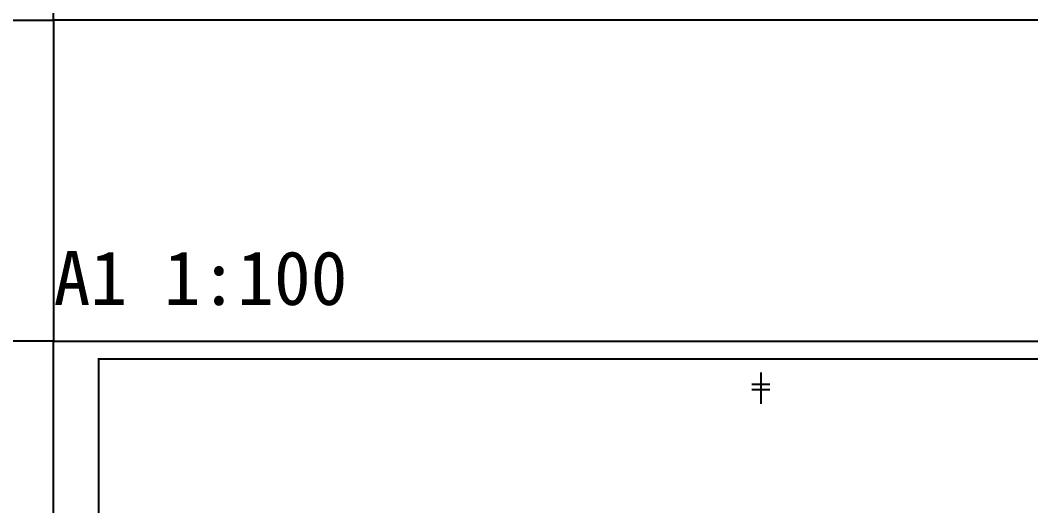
# Model space of a CAD drawing. Extents: x 27938 to 1507990, y 110129 to 923079.
# Drawn here: x 811757 to 867918, y 461086 to 488040 of the extents above; entities that cross this region are included whole.
import ezdxf

# ---------------------------------------------------------------- set-up
doc = ezdxf.new("R2010")
doc.units = 0
doc.header["$LTSCALE"] = 1000
doc.header["$MEASUREMENT"] = 0
doc.layers.add('text', color=7, linetype='Continuous')
doc.layers.add('图框', color=140, linetype='Continuous')
doc.layers.add('yichutu', color=7, linetype='Continuous', true_color=0xffffff, plot=False)
doc.styles.add('_TCH_LABEL', font='simhei.ttf')

# ---------------------------------------------------------------- blocks, each defined once
blk = doc.blocks.new('TK')
at = {"layer": '图框'}
blk.add_lwpolyline([(465375, 548714), (549475, 548714), (549475, 489314), (465375, 489314)], close=True, dxfattribs=at)
blk.add_lwpolyline([(465375, 548714), (549475, 548714), (549475, 489314), (465375, 489314)], close=True, dxfattribs=at)
at = {"layer": '图框', "const_width": 100}
blk.add_lwpolyline([(548475, 490314), (548475, 547714), (467875, 547714), (467875, 490314)], close=True, dxfattribs=at)
blk = doc.blocks.new('yct-841-594-84100-59399.9999999999-100-1000.0')
at = {"layer": 'yichutu', "color": 7, "true_color": 0xffffff}
blk.add_lwpolyline([(0, 0), (0, 59400), (84100, 59400), (84100, 0)], close=True, dxfattribs=at)
at = {"layer": 'yichutu', "color": 7, "true_color": 0xffffff, "style": '_TCH_LABEL'}
blk.add_text('A1 1:100', height=3000, dxfattribs=at).set_placement((0, 61400))

msp = doc.modelspace()

# ---------------------------------------------------------------- linework, layer by layer
at = {"color": 8}
for p, q in [((852916.6, 468493.2), (852916.6, 466742.2)), ((852916.6, 468493.2), (852916.6, 466742.2)), ((852409.2, 467836.6), (853424, 467836.6)), ((852409.2, 467836.6), (853424, 467836.6)), ((852409.2, 467533.3), (853424, 467533.3)), ((852409.2, 467533.3), (853424, 467533.3))]:
    msp.add_line(p, q, dxfattribs=at)
at = {"layer": 'text', "color": 2}
msp.add_lwpolyline([(813614.1, 470231.9), (782614.1, 470231.9), (782614.1, 488040.2), (813614.1, 488040.2)], close=True, dxfattribs=at)

# ---------------------------------------------------------------- block references
msp.add_blockref('TK', (348239.1, -78481.8))
at = {"layer": 'yichutu'}
for p in [(813614.1, 488040.2), (813614.1, 410831.9)]:
    msp.add_blockref('yct-841-594-84100-59399.9999999999-100-1000.0', p, dxfattribs=at)

doc.saveas('drawing.dxf')
